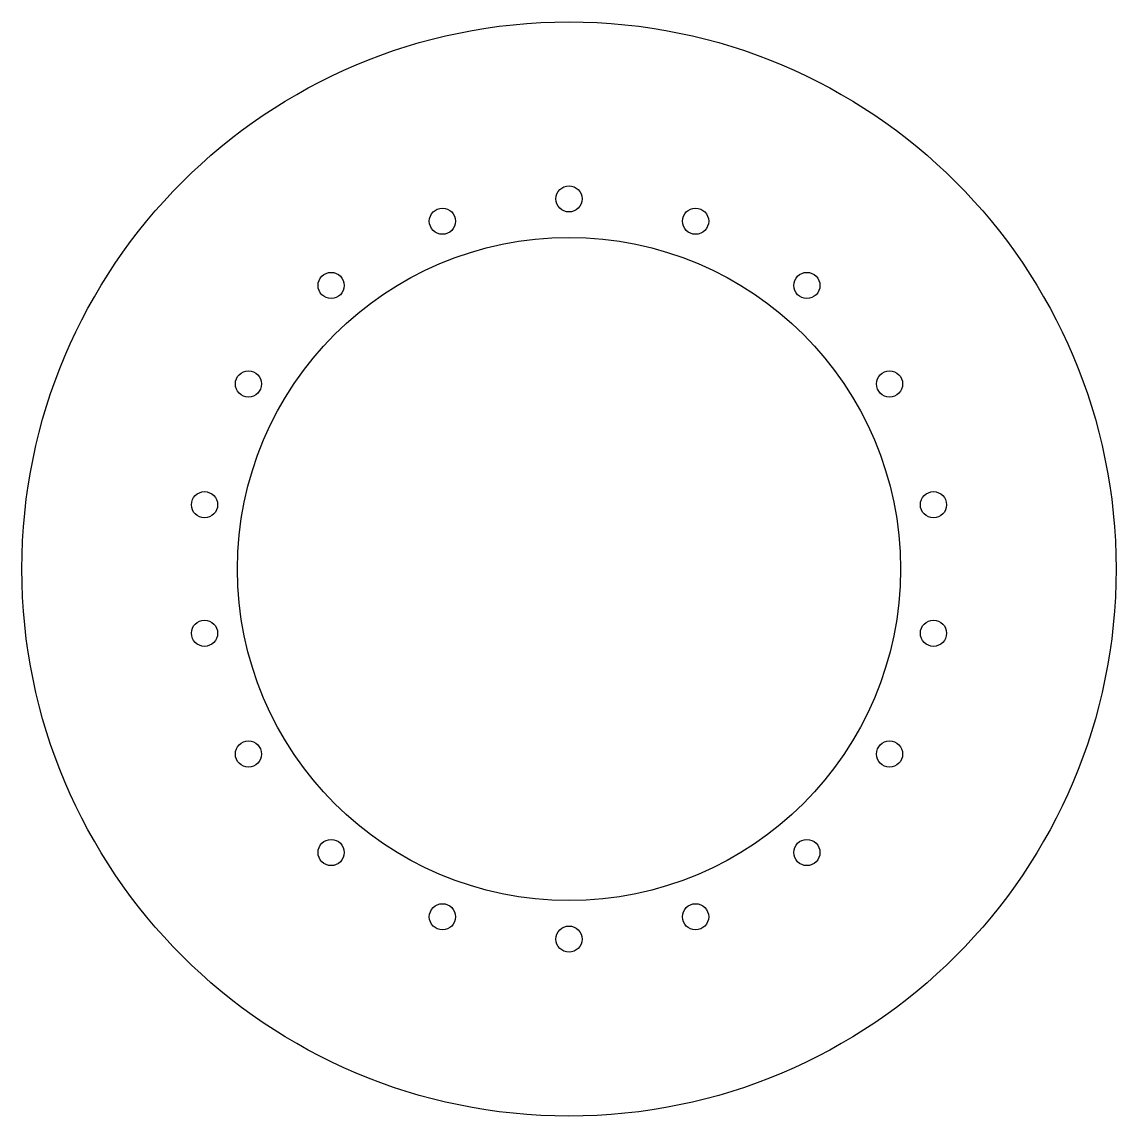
# Model space of a CAD drawing. Header units: millimetres. Extents: x 50 to 560, y 43 to 553.
import ezdxf

# ---------------------------------------------------------------- set-up
doc = ezdxf.new("R2010")
doc.units = ezdxf.units.MM
doc.layers.add('View001', color=7, linetype='CONTINUOUS')

msp = doc.modelspace()

# ---------------------------------------------------------------- linework, layer by layer
at = {"layer": 'View001'}
for centre, radius in [((305.147, 298.172), 255), ((305.147, 470.672), 6.1), ((246.149, 460.269), 6.1), ((364.146, 460.269), 6.1), ((305.147, 298.172), 154.5), ((194.266, 430.315), 6.1), ((416.028, 430.315), 6.1), ((155.758, 384.422), 6.1), ((454.537, 384.422), 6.1), ((135.268, 328.127), 6.1), ((475.027, 328.127), 6.1), ((135.268, 268.218), 6.1), ((475.027, 268.218), 6.1), ((155.758, 211.922), 6.1), ((454.537, 211.922), 6.1), ((194.266, 166.03), 6.1), ((416.028, 166.03), 6.1), ((246.149, 136.075), 6.1), ((364.146, 136.075), 6.1), ((305.147, 125.672), 6.1)]:
    msp.add_circle(centre, radius, dxfattribs=at)

doc.saveas('drawing.dxf')
